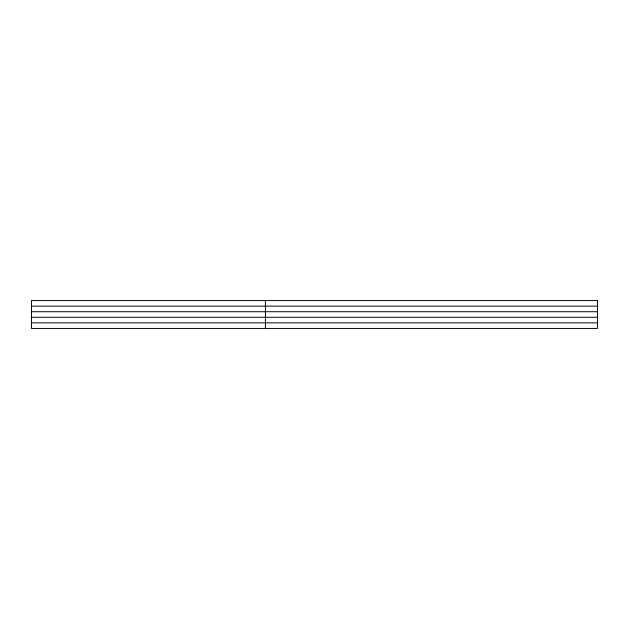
<?xml version="1.0" encoding="UTF-8"?>
<svg xmlns="http://www.w3.org/2000/svg" width="629" height="629" viewBox="0 0 629 629"><rect width="100%" height="100%" fill="white"/><g stroke="black" fill="none" stroke-linecap="round" stroke-linejoin="round"><path stroke-width="0.94" d="M31.45 306.142L597.55 306.142M31.45 311.717L597.55 311.717M31.45 317.283L597.55 317.283M31.45 322.858L597.55 322.858M265.407 300.568L265.407 328.432M597.55 300.568L31.45 300.568L31.45 328.432L597.55 328.432L597.55 300.568"/></g></svg>
